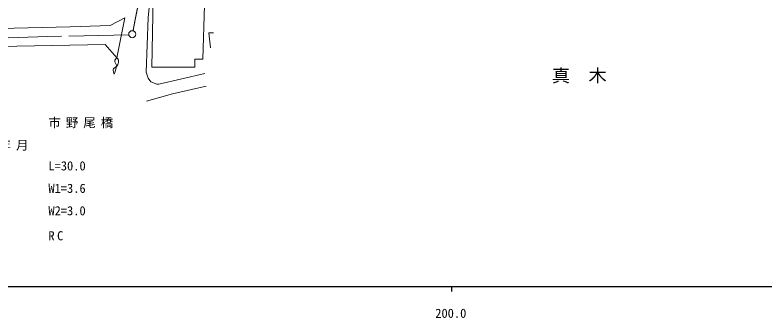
# Model space of a CAD drawing. Units: millimetres, scale not verified. Extents: x 40000 to 680000, y 20000 to 380000.
# Drawn here: x 180416 to 330881, y 198715 to 259452 of the extents above; entities that cross this region are included whole.
import ezdxf
from ezdxf.enums import TextEntityAlignment as Align

# ---------------------------------------------------------------- set-up
doc = ezdxf.new("R2010")
doc.units = ezdxf.units.MM
doc.header["$LTSCALE"] = 1000
doc.linetypes.add('CHAIN', pattern=[18.5, 12, -1.5, 3.5, -1.5])
for name, color, linetype, lineweight in [('M-BMK', 2, 'CHAIN', 13), ('M-TTL-BAND', 7, 'Continuous', 25), ('M-WORK', 1, 'Continuous', 13)]:
    doc.layers.add(name, color=color, linetype=linetype, lineweight=lineweight)
doc.layers.add('M-STR-HTXT', color=7, linetype='Continuous')
doc.styles.add('ＭＳ ゴシック', font='')
doc.styles.get('ＭＳ ゴシック').set_extended_font_data('MS Gothic')

msp = doc.modelspace()

# ---------------------------------------------------------------- linework, layer by layer
at = {"layer": 'M-BMK'}
msp.add_lwpolyline([(203244, 255475), (186999, 255122), (167196, 254550), (142279, 253946), (135697, 253694), (116943, 253211), (104771, 252993)], dxfattribs=at)
msp.add_open_spline([(204100, 256292), (204665, 259260), (204818, 260025), (205307, 262412), (206002, 265802), (206426, 267695), (207200, 271068), (207630, 272942), (207923, 273979), (208347, 275854), (208608, 277010), (208718, 277665), (208979, 278821), (209538, 281298), (209855, 282687), (210532, 285134), (211010, 286860), (211327, 287816), (211963, 289490), (212729, 291502), (213249, 292595), (214179, 294537), (215298, 296872), (215936, 298178), (217211, 300432), (218551, 302801), (219390, 304079), (220898, 306345), (221996, 307996), (222619, 308917), (223799, 310510), (224378, 311292), (224674, 311755), (225321, 312482), (225805, 313024), (226103, 313304), (226629, 313805), (227207, 314355), (227525, 314673), (228154, 315165), (228860, 315717), (229278, 316003), (230051, 316457), (230742, 316862), (231151, 317054), (231888, 317370), (232567, 317662), (232963, 317787), (233662, 318027), (234337, 318259), (234710, 318417), (235407, 318571), (236505, 318813), (237138, 318879), (238259, 318971), (239617, 319082), (240384, 319056), (241747, 319049), (242549, 319045), (242998, 318989), (243799, 318940), (245776, 318820), (246881, 318715), (248857, 318571), (250380, 318459), (251233, 318400), (252756, 318283), (254347, 318161), (255238, 318085), (256829, 317955), (258383, 317828), (258869, 317788), (260807, 317627)], degree=3, knots=[0, 0, 0, 0, 1, 1, 1, 2, 2, 2, 3, 3, 3, 4, 4, 4, 5, 5, 5, 6, 6, 6, 7, 7, 7, 8, 8, 8, 9, 9, 9, 10, 10, 10, 11, 11, 11, 12, 12, 12, 13, 13, 13, 14, 14, 14, 15, 15, 15, 16, 16, 16, 17, 17, 17, 18, 18, 18, 19, 19, 19, 20, 20, 20, 21, 21, 21, 22, 22, 22, 23, 23, 23, 24, 24, 24, 24], dxfattribs=at)
at = {"layer": 'M-TTL-BAND'}
for p, q in [((40000, 205000), (579000, 205000)), ((268000, 205000), (268000, 204000))]:
    msp.add_line(p, q, dxfattribs=at)
at = {"layer": 'M-WORK'}
for p, q in [((207890, 249000), (208164, 266326)), ((207156, 258929), (207786, 265852)), ((218450, 261453), (218104, 250569)), ((206756, 248005), (207156, 258929)), ((219299, 255891), (220262, 255910)), ((219620, 252873), (219299, 255891)), ((216524, 250595), (216473, 249002)), ((218104, 250569), (216524, 250595)), ((216473, 249002), (207890, 249000)), ((207115, 246783), (206756, 248005)), ((207673, 246081), (207115, 246783)), ((218498, 247718), (209255, 245614)), ((208878, 245614), (207673, 246081)), ((209255, 245614), (208878, 245614)), ((212035, 243638), (218766, 245179)), ((206787, 242162), (212035, 243638))]:
    msp.add_line(p, q, dxfattribs=at)
msp.add_lwpolyline([(177141, 253168), (198508, 253508), (200870, 250866), (202458, 258870), (199516, 257355), (191463, 257085), (177366, 256747)], dxfattribs=at)
msp.add_circle((203934, 255609), 703, dxfattribs=at)
for points, knots in [([(200310, 247626), (200284, 247689), (200216, 247882), (200197, 247947), (200179, 248007), (200131, 248190), (200123, 248252), (200117, 248307), (200114, 248474), (200127, 248527), (200139, 248577), (200215, 248715), (200247, 248756), (200270, 248786), (200364, 248853), (200395, 248875), (200428, 248898), (200533, 248959), (200567, 248981), (200599, 249002), (200694, 249063), (200722, 249088), (200745, 249109), (200811, 249178), (200818, 249208), (200829, 249251), (200818, 249387), (200805, 249429), (200788, 249484), (200699, 249635), (200671, 249686), (200640, 249741), (200539, 249900), (200513, 249957), (200490, 250008), (200436, 250166), (200430, 250221), (200426, 250256), (200449, 250363), (200462, 250396), (200475, 250431), (200537, 250529), (200561, 250559), (200586, 250593), (200674, 250685), (200704, 250714), (200736, 250746), (200836, 250837), (200870, 250866)], [0, 0, 0, 0, 1, 1, 1, 2, 2, 2, 3, 3, 3, 4, 4, 4, 5, 5, 5, 6, 6, 6, 7, 7, 7, 8, 8, 8, 9, 9, 9, 10, 10, 10, 11, 11, 11, 12, 12, 12, 13, 13, 13, 14, 14, 14, 15, 15, 15, 16, 16, 16, 16]), ([(200870, 250866), (200894, 250838), (200961, 250752), (200982, 250723), (201004, 250694), (201065, 250605), (201083, 250574), (201100, 250543), (201147, 250447), (201158, 250413), (201170, 250378), (201196, 250270), (201197, 250233), (201199, 250171), (201185, 249982), (201173, 249921), (201160, 249856), (201099, 249668), (201075, 249607), (201054, 249554), (200976, 249399), (200946, 249350), (200926, 249318), (200852, 249233), (200828, 249204), (200827, 249204), (200824, 249202), (200823, 249202), (200823, 249201), (200820, 249200), (200819, 249199), (200819, 249199), (200816, 249197), (200815, 249197), (200815, 249196), (200812, 249195), (200812, 249195)], [0, 0, 0, 0, 1, 1, 1, 2, 2, 2, 3, 3, 3, 4, 4, 4, 5, 5, 5, 6, 6, 6, 7, 7, 7, 8, 8, 8, 9, 9, 9, 10, 10, 10, 11, 11, 11, 12, 12, 12, 12])]:
    msp.add_open_spline(points, degree=3, knots=knots, dxfattribs=at)
for points in [[(200812, 249195), (200711, 248881), (200410, 247940), (200310, 247626)], [(200722, 249533), (200722, 249533), (200722, 249534), (200722, 249534)]]:
    msp.add_open_spline(points, degree=3, dxfattribs=at)

# ---------------------------------------------------------------- texts
at = {"layer": 'M-STR-HTXT', "style": 'ＭＳ ゴシック'}
for s, p in [('L=30.0', (187114, 227750)), ('W1=3.6', (187114, 223250)), ('W2=3.0', (187114, 218750))]:
    msp.add_text(s, height=1833, dxfattribs=at).set_placement(p, align=Align.BOTTOM_LEFT)
at = {"layer": 'M-STR-HTXT', "char_height": 1833, "attachment_point": 7, "style": 'ＭＳ ゴシック'}
for s, insert in [('\\T1.4;市野尾橋', (187114, 236750)), ('\\T1.4;架設年月', (170114, 232250)), ('\\T1.4;RC', (187114, 214250))]:
    msp.add_mtext(s, dxfattribs=dict(at, insert=insert))
at = {"layer": 'M-TTL-BAND', "style": 'ＭＳ ゴシック'}
msp.add_text('200.0', height=1833, dxfattribs=at).set_placement((267844, 198195), align=Align.BOTTOM_CENTER)
at = {"layer": 'M-WORK', "style": 'ＭＳ ゴシック', "width": 1.05}
msp.add_text('真\u3000木', height=2566, dxfattribs=at).set_placement((288103, 245250), align=Align.BOTTOM_LEFT)

doc.saveas('drawing.dxf')
